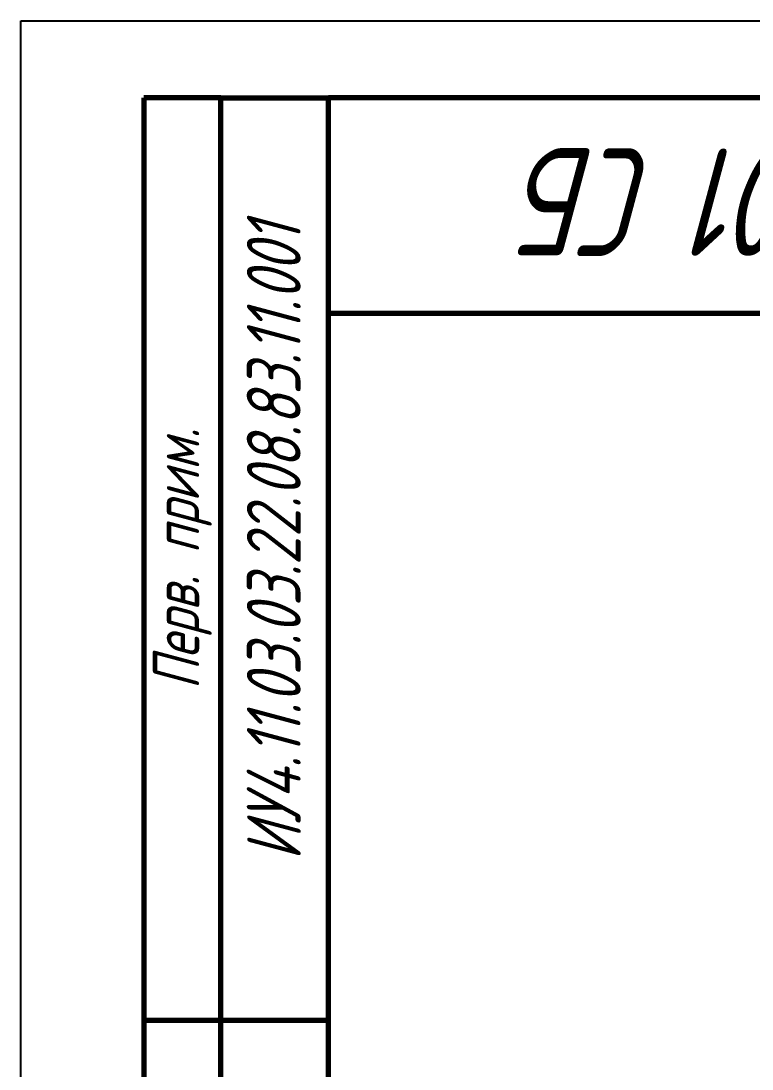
# Model space of a CAD drawing. Header units: millimetres. Extents: x 3004 to 446186229, y 1206 to 1506.
# Drawn here: x 3003.8 to 3051.4, y 1437.6 to 1505.8 of the extents above; entities that cross this region are included whole.
import ezdxf

# ---------------------------------------------------------------- set-up
doc = ezdxf.new("R2010")
doc.units = ezdxf.units.MM
doc.layers.add('Format', color=7, linetype='Continuous', lineweight=25)
doc.layers.add('KONTUR', color=7, linetype='Continuous')
doc.styles.get("Standard").update_dxf_attribs({"font": '', "width": 0.8, "oblique": 15})
doc.styles.get('Standard').set_extended_font_data('GOST type B')

msp = doc.modelspace()

# ---------------------------------------------------------------- linework, layer by layer
at = {"layer": 'Format', "lineweight": 70}
for p, q in [((3011.84889, 1500.78153), (3011.84889, 1380.78153)), ((3016.84889, 1500.78153), (3011.84889, 1500.78153)), ((3016.84889, 1500.78153), (3023.84889, 1500.78153)), ((3016.84889, 1380.78153), (3016.84889, 1500.78153)), ((3023.84889, 1253.78153), (3023.84889, 1500.78153)), ((3418.84889, 1500.78153), (3023.84889, 1500.78153)), ((3023.84889, 1486.78153), (3143.84889, 1486.78153)), ((3023.84889, 1440.78153), (3011.84889, 1440.78153))]:
    msp.add_line(p, q, dxfattribs=at)
at = {"layer": 'KONTUR'}
for p, q in [((3003.84889, 1208.78153), (3003.84889, 1505.78153)), ((3003.84889, 1505.78153), (3423.84889, 1505.78153))]:
    msp.add_line(p, q, dxfattribs=at)

# ---------------------------------------------------------------- texts
at = {"attachment_point": 5}
for s, insert, char_height, width, rotation in [('{\\C0;ИУ4.11.03.03.22.08.83.11.001 СБ}', (3084.25073, 1494.01104), 7, 129.4139445, 180), ('{\\C0;ИУ4.11.03.03.22.08.83.11.001}', (3020.29454, 1471.88685), 3.5, 129.4139445, 90), ('Перв. прим.', (3014.34889, 1470.78153), 3, 60, 90)]:
    msp.add_mtext(s, dxfattribs=dict(at, insert=insert, char_height=char_height, width=width, rotation=rotation))

doc.saveas('drawing.dxf')
